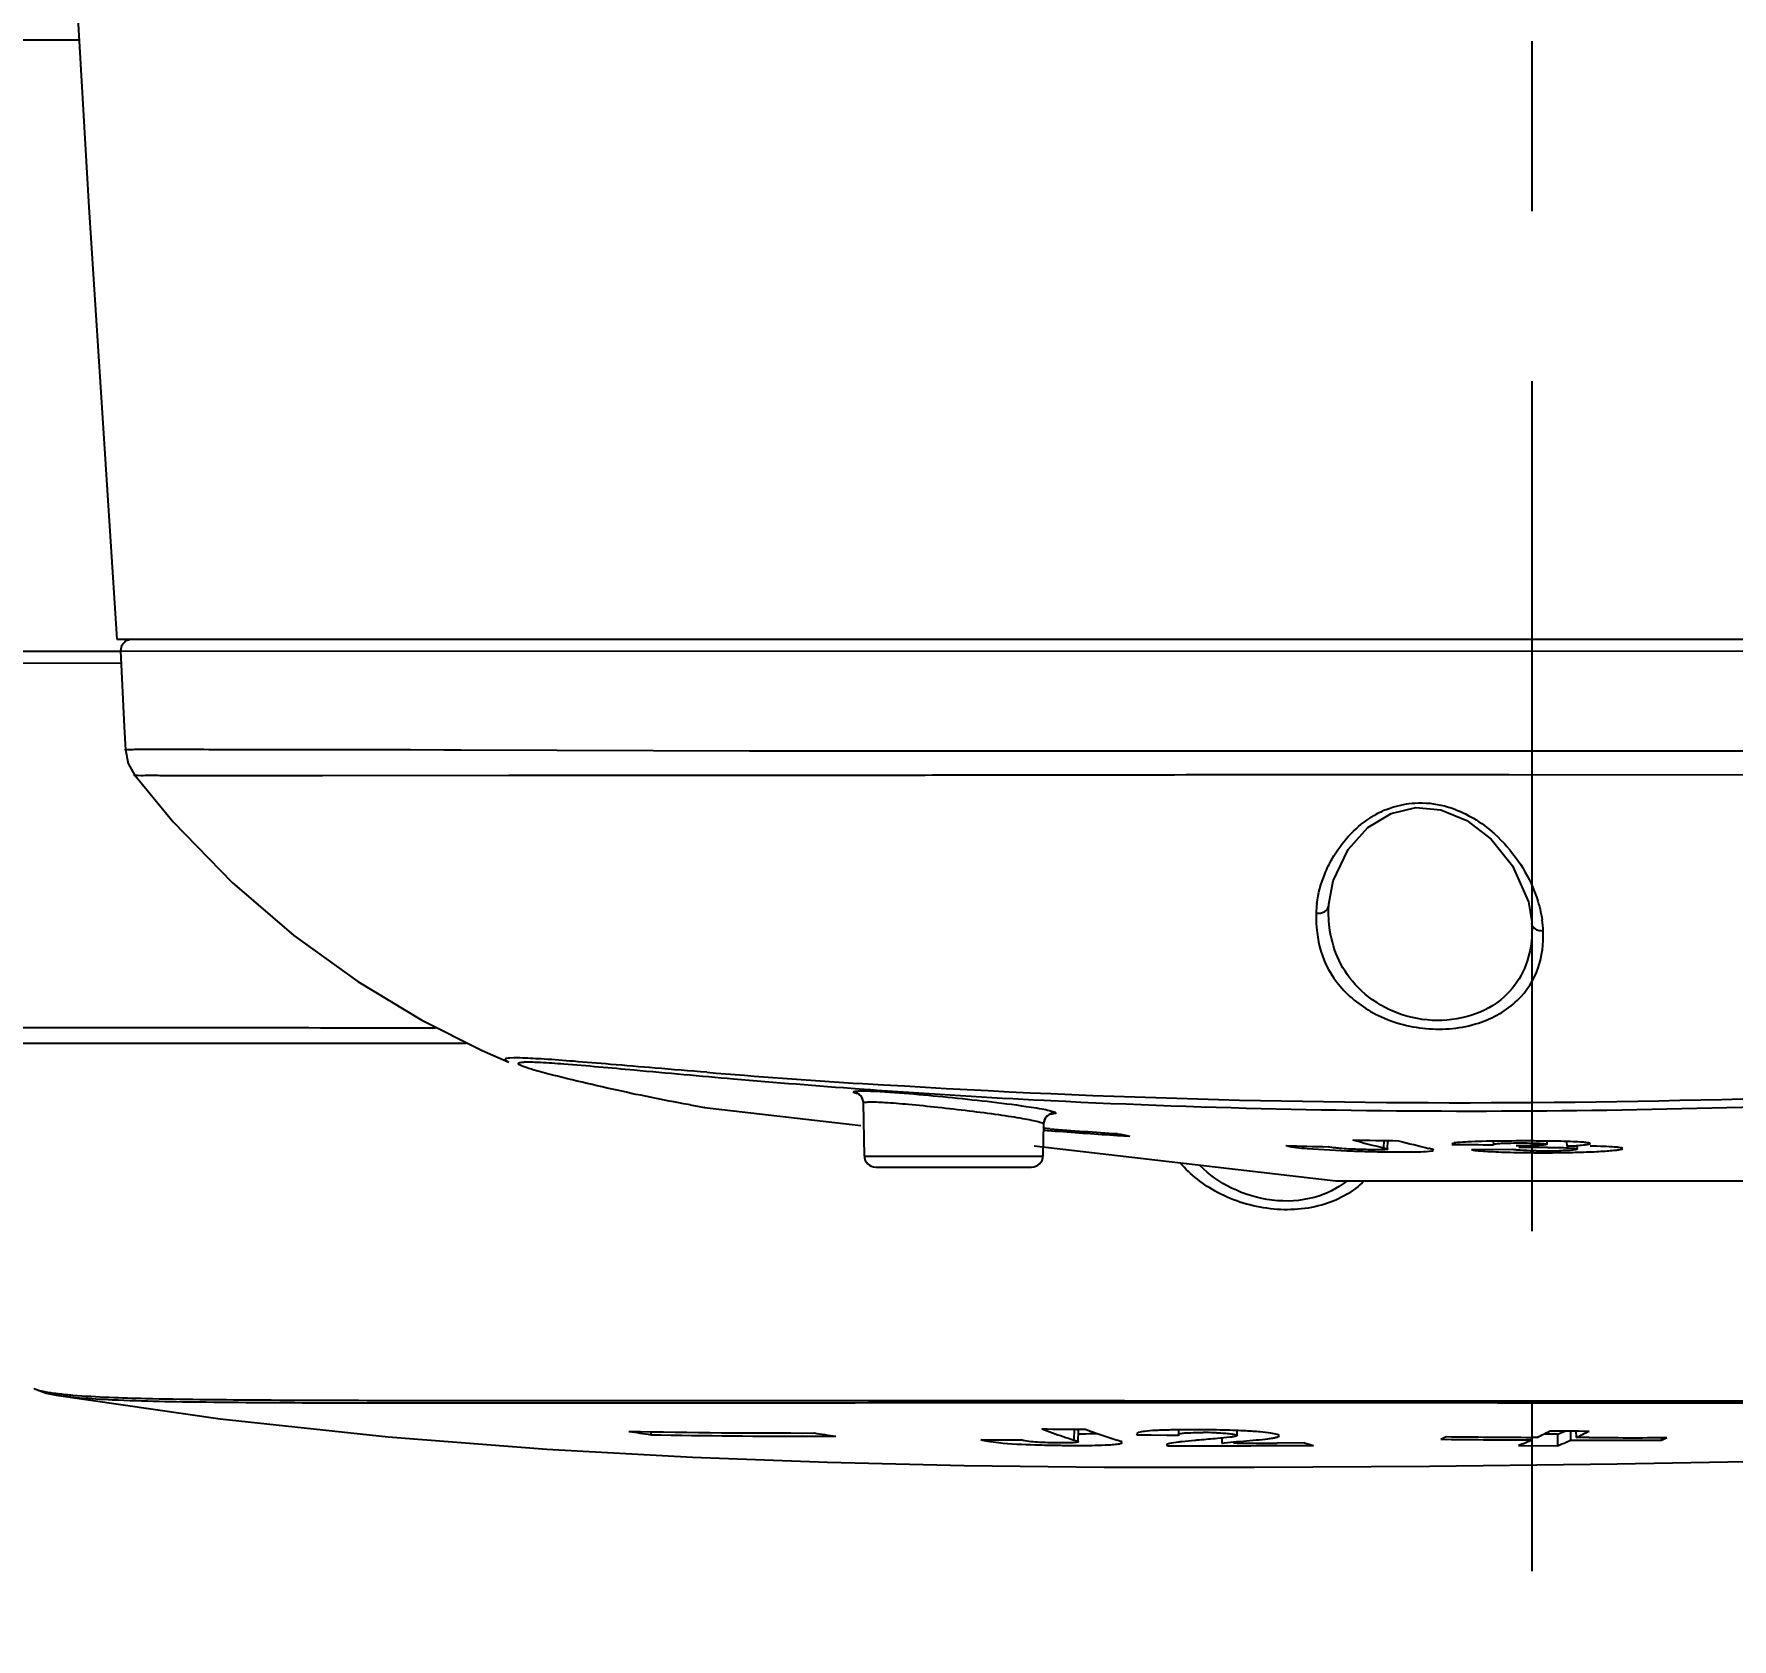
# Model space of a CAD drawing. Header units: millimetres. Extents: x 5828 to 6704, y 123 to 421.
# Drawn here: x 6576.141 to 6579.885, y 215.971 to 219.512 of the extents above; entities that cross this region are included whole.
import ezdxf

# ---------------------------------------------------------------- set-up
doc = ezdxf.new("R2010")
doc.units = ezdxf.units.MM
doc.linetypes.add('CENTER', pattern=[0.6, 0.375, -0.075, 0.075, -0.075])
for name, color, linetype in [('中心线', 7, 'Continuous'), ('外形图', 7, 'Continuous'), ('尺寸标注', 7, 'Continuous'), ('运动范围', 7, 'Continuous')]:
    doc.layers.add(name, color=color, linetype=linetype)
doc.styles.add('微软雅黑', font='msyh.ttc', dxfattribs={"height": 1.5})
doc.dimstyles.new('尺寸标注_1_20比例', dxfattribs={"dimtxt": 1.5, "dimasz": 1.25, "dimexe": 0.5, "dimexo": 0.4, "dimgap": 0.5, "dimtad": 1, "dimdec": 1, "dimlfac": 20, "dimdsep": 46, "dimtxsty": '微软雅黑', "dimcen": 0.09, "dimadec": 0, "dimazin": 0, "dimtp": 0.01, "dimtm": 0.01, "dimtfac": 1, "dimtdec": 1, "dimtofl": 0, "dimtmove": 0, "dimatfit": 3, "dimfxl": 1, "dimtolj": 1, "dimarcsym": 0})

# ---------------------------------------------------------------- blocks, each defined once
blk = doc.blocks.new('*D820')
at = {"layer": 'Defpoints', "color": 0}
for p in [(6518.5475, 222.8994), (6579.4437, 222.8994), (6638.115, 222.8994), (6633.6844, 213.3353), (6572.6333, 212.5447)]:
    blk.add_point(p, dxfattribs=at)
at = {"layer": '尺寸标注', "color": 0, "lineweight": -2}
blk.add_arc((6579.4437, 222.8994), 12.3935, 185.78126, 344.21874, dxfattribs=at)
at = {"layer": '尺寸标注', "color": 0}
for points in [[(6567.3212, 221.6615), (6566.9051, 221.6405), (6567.0501, 222.8994)], [(6591.5731, 219.4823), (6591.1669, 219.5752), (6591.6489, 220.7473)]]:
    blk.add_solid(points, dxfattribs=at)
at = {"layer": '尺寸标注', "color": 0, "insert": (6578.475, 211.8272), "char_height": 1.5, "attachment_point": 5, "rotation": 355, "style": '微软雅黑'}
blk.add_mtext('\\A1;+\\A1;170%%d', dxfattribs=at)

msp = doc.modelspace()

# ---------------------------------------------------------------- linework, layer by layer
at = {"layer": '中心线', "linetype": 'CENTER', "ltscale": 5}
msp.add_line((6579.4437, 230.7455), (6579.4437, 214.7388), dxfattribs=at)
at = {"layer": '外形图', "color": 7, "linetype": 'Continuous'}
for p, q in [((6574.8998, 219.4992), (6576.24, 219.499)), ((6576.3232, 218.1769), (6583.0048, 218.1769)), ((6576.3339, 218.1619), (6576.3318, 218.1506)), ((6576.3317, 218.1494), (6574.9345, 218.1494)), ((6576.333, 218.1235), (6574.9356, 218.1228)), ((6576.3316, 218.1506), (6580.4565, 218.1505)), ((6576.9356, 217.933), (6576.9709, 217.933)), ((6576.9709, 217.933), (6577.0443, 217.9328)), ((6577.0443, 217.9328), (6577.0824, 217.9327)), ((6577.0824, 217.9327), (6577.7186, 217.9307)), ((6577.7181, 217.9307), (6577.7257, 217.9307)), ((6577.7257, 217.9307), (6577.7544, 217.9306)), ((6577.7544, 217.9306), (6577.8262, 217.9305)), ((6577.8262, 217.9305), (6577.8627, 217.9305)), ((6577.8627, 217.9305), (6579.1437, 217.9301)), ((6579.1422, 217.9301), (6579.1799, 217.9301)), ((6579.1799, 217.9301), (6579.2937, 217.9301)), ((6576.7772, 217.876), (6577.1936, 217.8764)), ((6579.3824, 217.878), (6579.3937, 217.878)), ((6579.3937, 217.878), (6582.2551, 217.8756)), ((6579.1335, 217.7923), (6579.1879, 217.805)), ((6579.1879, 217.805), (6579.2433, 217.8001)), ((6579.2433, 217.8001), (6579.3002, 217.7769)), ((6578.9957, 217.5884), (6578.9959, 217.5921)), ((6579.4435, 217.5532), (6579.4437, 217.5494)), ((6577.1874, 217.2439), (6577.1875, 217.2439)), ((6577.9678, 217.1961), (6577.9577, 217.1968)), ((6577.96, 217.1848), (6577.971, 217.184)), ((6577.5875, 217.1492), (6577.5835, 217.15)), ((6577.6195, 217.1436), (6577.9639, 217.1036)), ((6577.6198, 217.1435), (6577.6195, 217.1436)), ((6577.9717, 217.0364), (6577.9697, 217.1536)), ((6578.3682, 217.1596), (6578.3832, 217.1588)), ((6578.3668, 217.1072), (6578.3656, 217.0364)), ((6578.3657, 217.0941), (6578.3936, 217.0917)), ((6578.3657, 217.0939), (6578.3936, 217.0917)), ((6578.3808, 217.0966), (6578.3666, 217.0976)), ((6578.3807, 217.0965), (6578.3666, 217.0976)), ((6578.5299, 217.0821), (6578.5572, 217.0802)), ((6578.5299, 217.0819), (6578.5572, 217.0802)), ((6579.1171, 217.0708), (6579.1168, 217.0544)), ((6579.1257, 217.0517), (6579.126, 217.0706)), ((6579.3587, 217.0692), (6579.3588, 217.062)), ((6579.4773, 217.0623), (6579.4775, 217.0694)), ((6579.5203, 217.0686), (6579.5208, 217.0584)), ((6577.9717, 217.0364), (6578.3656, 217.0364)), ((6578.3461, 217.0592), (6579.0113, 216.9819)), ((6579.3408, 217.0502), (6579.3106, 217.0501)), ((6579.4014, 217.0507), (6579.3408, 217.0502)), ((6579.3594, 217.0615), (6579.3588, 217.062)), ((6579.5439, 217.0515), (6579.544, 217.058)), ((6577.9967, 217.0119), (6578.3406, 217.0119)), ((6579.0113, 216.9819), (6580.5711, 216.9822)), ((6576.1406, 216.5241), (6576.1409, 216.524)), ((6576.1895, 216.5093), (6576.1896, 216.5092)), ((6578.4344, 216.435), (6578.4339, 216.41)), ((6578.6645, 216.4324), (6578.6646, 216.4225)), ((6577.501, 216.4284), (6577.501, 216.4217)), ((6577.8607, 216.4184), (6577.9091, 216.4185)), ((6578.4434, 216.4061), (6578.4439, 216.4312)), ((6578.5717, 216.4235), (6578.5733, 216.4216)), ((6578.5733, 216.4216), (6578.6045, 216.4212)), ((6578.6045, 216.4212), (6578.6387, 216.4209)), ((6578.6384, 216.3991), (6578.6401, 216.3975)), ((6578.6387, 216.4209), (6578.6646, 216.4206)), ((6578.7475, 216.3974), (6578.7856, 216.3975)), ((6578.7599, 216.4143), (6578.7602, 216.403)), ((6578.7938, 216.403), (6578.7855, 216.403)), ((6578.7924, 216.4064), (6578.8076, 216.4077)), ((6578.7938, 216.4201), (6578.794, 216.4309)), ((6578.9426, 216.4036), (6578.8818, 216.4033)), ((6578.8872, 216.3978), (6578.9621, 216.3982)), ((6579.2426, 216.4116), (6579.2548, 216.4115)), ((6579.4239, 216.4016), (6579.4145, 216.3977)), ((6579.4145, 216.3977), (6579.5004, 216.3974)), ((6579.4432, 216.416), (6579.443, 216.4102)), ((6579.4553, 216.4158), (6579.4432, 216.4159)), ((6579.5, 216.4227), (6579.4716, 216.4228)), ((6579.5, 216.4227), (6579.5004, 216.3976)), ((6579.5193, 216.4054), (6579.5289, 216.4097)), ((6579.5286, 216.4301), (6579.5289, 216.4099)), ((6579.5289, 216.4097), (6579.5697, 216.4096)), ((6579.5409, 216.43), (6579.5412, 216.4156)), ((6579.5697, 216.4153), (6579.5412, 216.4154)), ((6579.7293, 216.4151), (6579.7293, 216.4099))]:
    msp.add_line(p, q, dxfattribs=at)
for points in [[(6576.2328, 219.6229), (6576.2614, 219.1299), (6576.3232, 218.1769)], [(6576.3568, 218.1769), (6576.3431, 218.1728), (6576.3339, 218.1619)], [(6576.3317, 218.1506), (6576.3398, 217.9831), (6576.3421, 217.9328)], [(6576.3423, 217.9323), (6576.3483, 217.9024), (6576.3631, 217.8757)], [(6576.3628, 217.8764), (6576.4478, 217.7737), (6576.5777, 217.6399), (6576.7137, 217.523), (6576.8546, 217.4214), (6576.9961, 217.3363), (6577.1293, 217.2695), (6577.1874, 217.2439)], [(6578.9959, 217.5921), (6579.0053, 217.6434), (6579.0383, 217.7127), (6579.0822, 217.7612), (6579.1335, 217.7923)], [(6579.3002, 217.7769), (6579.354, 217.7358), (6579.4012, 217.6769), (6579.436, 217.5975), (6579.4435, 217.5532)], [(6577.9604, 217.1729), (6577.9578, 217.1738), (6577.9587, 217.1733), (6577.9649, 217.1676), (6577.9697, 217.1536)], [(6578.3668, 217.1072), (6578.3719, 217.1217), (6578.3805, 217.1285), (6578.3831, 217.1294)], [(6576.1895, 216.5093), (6576.5509, 216.4571), (6576.9216, 216.4169), (6577.2718, 216.3896), (6577.5925, 216.372), (6577.8902, 216.3609), (6578.1915, 216.3538), (6578.5006, 216.3503), (6578.8321, 216.3498), (6579.2179, 216.3524), (6579.6317, 216.3575), (6579.9975, 216.3638), (6580.3212, 216.3713), (6580.6111, 216.3803), (6580.9007, 216.3924), (6581.2072, 216.4094), (6581.5254, 216.4329), (6581.8463, 216.4638), (6582.1811, 216.5057), (6582.5233, 216.5612)], [(6576.1409, 216.524), (6576.1461, 216.5212), (6576.1678, 216.5137), (6576.1896, 216.5092)]]:
    msp.add_lwpolyline(points, dxfattribs=at)
for centre, radius, start, end in [((6579.2078, 217.5946), 0.2232, 120.9013, 122.9956), ((6579.2028, 217.6031), 0.2133, 112.5121, 120.9362), ((6579.2225, 217.5593), 0.2551, 172.2662, 177.0888), ((6579.218, 217.5197), 0.2513, 2.9992, 8.6406), ((6579.4192, 239.4302), 22.2814, 265.37989, 266.23899), ((6579.3079, 235.6298), 18.4942, 265.94397, 267.0874), ((6578.2941, 221.0535), 3.9677, 259.7414, 260.2096), ((6577.9448, 217.1533), 0.0248, 45.6289, 55.1097), ((6577.9447, 217.1531), 0.025, 33.0528, 45.6214), ((6578.3918, 217.1067), 0.025, 85.0905, 178.9765), ((6579.2604, 228.3921), 11.3298, 265.54684, 266.30459), ((6579.2722, 228.3904), 11.3328, 265.55392, 266.2448), ((6579.594, 222.0908), 5.1168, 258, 258.3088), ((6579.7784, 219.7474), 2.7731, 254.745, 256.1966), ((6579.3057, 228.6794), 11.6102, 268.73193, 269.23096), ((6579.8658, 219.7352), 2.7594, 254.9634, 256.39), ((6579.4298, 212.9312), 4.1385, 89.4387, 89.9161), ((6579.4427, 214.1837), 2.8859, 88.8523, 89.4502), ((6577.9967, 217.0369), 0.025, 181, 270), ((6578.3406, 217.0369), 0.025, 270, 359), ((6579.2723, 228.3375), 11.284, 268.1151, 268.58917), ((6579.1752, 220.6969), 3.6515, 268.0054, 268.5745), ((6579.1792, 220.7715), 3.7262, 268.5416, 269.1138), ((6579.1614, 219.5957), 2.5502, 269.1036, 269.8295), ((6579.4248, 229.0508), 11.9896, 269.24832, 269.68763), ((6579.4594, 219.396), 2.3521, 268.2678, 269.7226), ((6579.5768, 209.8735), 7.1832, 91.13696, 91.29255), ((6579.4716, 215.1761), 1.8795, 89.9696, 91.139), ((6579.4661, 220.1235), 3.0797, 269.6632, 270.8917), ((6579.4725, 218.3218), 1.2741, 269.134, 269.8899), ((6579.4729, 218.3095), 1.2618, 269.8732, 270.6519), ((6579.475, 218.1277), 1.08, 270.6486, 271.5392), ((6579.4662, 220.1602), 3.1163, 270.8793, 271.0054), ((6579.5392, 213.7398), 3.3186, 89.9113, 90.3183), ((6578.8567, 217.7394), 1.3951, 249.2775, 251.3355), ((6578.7063, 246.4725), 30.0399, 269.3454, 269.52935), ((6578.9459, 217.7318), 1.3863, 249.4602, 252.4927), ((6578.6992, 213.7711), 2.6616, 88.5915, 89.978), ((6578.7153, 214.4292), 2.0033, 87.8435, 88.5905), ((6578.4017, 222.3991), 6.0449, 260.96676, 261.43064), ((6577.8244, 235.608), 19.1825, 268.88954, 270.10864), ((6577.8561, 235.7129), 19.2945, 268.9453, 270.01367), ((6578.8165, 222.7371), 6.3835, 261.38884, 261.82764), ((6578.4391, 245.3061), 28.896, 269.58269, 269.75879), ((6578.4331, 219.1229), 2.7247, 268.2099, 269.3983), ((6578.8466, 217.7097), 1.3637, 251.3397, 252.3846), ((6578.7186, 251.6701), 35.2727, 269.8725, 270.04702), ((6578.7136, 215.3119), 1.1145, 88.935, 89.7341), ((6578.7175, 215.5067), 0.9197, 88.091, 88.9483), ((6578.7162, 253.5714), 37.174, 270.10691, 270.2636), ((6578.7385, 215.0354), 1.3967, 86.9232, 87.8591), ((6578.7173, 253.0266), 36.6237, 270.11978, 270.25744), ((6579.313, 217.6974), 1.3458, 254.0249, 254.8872), ((6578.9295, 217.08), 0.738, 295.1046, 296.1599), ((6579.6274, 251.9092), 35.4996, 269.39869, 269.70247), ((6579.6541, 251.1478), 34.7326, 269.34146, 269.65203), ((6579.1509, 217.0465), 0.7003, 292.9442, 294.6544), ((6579.1297, 217.0912), 0.7498, 295.7376, 298.1881), ((6579.7232, 250.7998), 34.3703, 269.60098, 269.74417), ((6579.2407, 217.0652), 0.6929, 291.9734, 293.5573), ((6579.2459, 217.0309), 0.6826, 291.8853, 293.6137), ((6579.2204, 217.0858), 0.7432, 295.5703, 298.039), ((6579.6642, 253.2287), 36.8135, 269.85294, 270.12041), ((6579.6357, 254.02), 37.6105, 269.89948, 270.14263), ((6579.4428, 217.0494), 0.701, 294.1314, 295.2329)]:
    msp.add_arc(centre, radius, start, end, dxfattribs=at)
for points, knots in [([(6576.3411, 217.9328), (6576.3405, 217.9333), (6576.3472, 217.933), (6576.351, 217.9337), (6576.3653, 217.9336), (6576.3815, 217.9339), (6576.4036, 217.9339), (6576.4415, 217.9339), (6576.5005, 217.9337), (6576.5845, 217.9335), (6576.6864, 217.9334), (6576.8054, 217.9333), (6576.8904, 217.9331), (6576.9356, 217.933)], [0, 0, 0, 0, 0.003742, 0.016167, 0.036976, 0.065845, 0.102461, 0.14667, 0.257868, 0.399461, 0.571173, 0.77181, 1, 1, 1, 1]), ([(6579.2931, 217.9301), (6579.6115, 217.9301), (6580.2227, 217.9297), (6581.0728, 217.9328), (6581.7666, 217.9334), (6582.1676, 217.9355), (6582.3296, 217.9357)], [0, 0, 0, 0, 0.314611, 0.603843, 0.839916, 1, 1, 1, 1]), ([(6576.3621, 217.8764), (6576.3599, 217.8768), (6576.3799, 217.876), (6576.3895, 217.8767), (6576.4286, 217.8761), (6576.472, 217.876), (6576.5316, 217.8758), (6576.634, 217.8758), (6576.7176, 217.876), (6576.7772, 217.876)], [0, 0, 0, 0, 0.016258, 0.065502, 0.145712, 0.256339, 0.397539, 0.569228, 1, 1, 1, 1]), ([(6577.1874, 217.8765), (6577.2207, 217.8765), (6577.3628, 217.8765), (6577.5049, 217.8764), (6577.6137, 217.8764)], [0, 0, 0, 0, 0.234234, 1, 1, 1, 1]), ([(6577.6137, 217.8764), (6577.6417, 217.8764), (6577.7577, 217.8765), (6577.8736, 217.8766), (6577.9615, 217.8768)], [0, 0, 0, 0, 0.241803, 1, 1, 1, 1]), ([(6577.9615, 217.8768), (6578.047, 217.8769), (6578.4072, 217.8776), (6578.7673, 217.8779), (6579.042, 217.878)], [0, 0, 0, 0, 0.237353, 1, 1, 1, 1]), ([(6578.9869, 217.6583), (6578.9916, 217.67), (6579.0147, 217.718), (6579.0521, 217.7596), (6579.0862, 217.7817)], [0, 0, 0, 0, 0.236501, 1, 1, 1, 1]), ([(6579.1211, 217.8001), (6579.1261, 217.8022), (6579.1469, 217.8099), (6579.169, 217.8142), (6579.1857, 217.8152)], [0, 0, 0, 0, 0.244564, 1, 1, 1, 1]), ([(6579.251, 217.8087), (6579.2567, 217.8073), (6579.2789, 217.8005), (6579.2999, 217.7905), (6579.3147, 217.7817)], [0, 0, 0, 0, 0.254898, 1, 1, 1, 1]), ([(6579.3147, 217.7817), (6579.3314, 217.7717), (6579.3885, 217.729), (6579.4307, 217.6677), (6579.4495, 217.6196)], [0, 0, 0, 0, 0.273009, 1, 1, 1, 1]), ([(6579.4495, 217.6196), (6579.4515, 217.6145), (6579.4588, 217.5943), (6579.464, 217.5733), (6579.4664, 217.5574)], [0, 0, 0, 0, 0.256113, 1, 1, 1, 1]), ([(6578.9677, 217.5722), (6578.9741, 217.5715), (6578.9865, 217.5727), (6578.9954, 217.5833), (6578.9957, 217.5884)], [0, 0, 0, 0, 0.560671, 1, 1, 1, 1]), ([(6578.9677, 217.5722), (6578.968, 217.5441), (6578.9724, 217.4856), (6579.0185, 217.404), (6579.1007, 217.3409), (6579.2099, 217.3107), (6579.3227, 217.3208), (6579.4134, 217.3711), (6579.4643, 217.4485), (6579.4691, 217.5055), (6579.4689, 217.5329)], [0, 0, 0, 0, 0.109672, 0.223716, 0.353331, 0.50325, 0.654481, 0.783116, 0.893303, 1, 1, 1, 1]), ([(6579.4411, 217.4987), (6579.4376, 217.4767), (6579.4233, 217.4322), (6579.3565, 217.3518), (6579.2099, 217.3165), (6579.0759, 217.3789), (6579.0158, 217.4653), (6579.0019, 217.5113), (6578.9984, 217.5341)], [0, 0, 0, 0, 0.108447, 0.222913, 0.495882, 0.769472, 0.887722, 1, 1, 1, 1]), ([(6579.4689, 217.5328), (6579.4629, 217.5326), (6579.4516, 217.5346), (6579.4439, 217.5447), (6579.4437, 217.5494)], [0, 0, 0, 0, 0.557077, 1, 1, 1, 1]), ([(6575.0099, 217.3384), (6575.02, 217.3356), (6575.0451, 217.3314), (6575.1137, 217.3243), (6575.2338, 217.3197), (6575.4173, 217.3178), (6575.6521, 217.3184), (6575.9352, 217.3195), (6576.2633, 217.3201), (6576.632, 217.3198), (6576.8908, 217.3195), (6577.0262, 217.3194)], [0, 0, 0, 0, 0.015437, 0.037748, 0.102647, 0.193948, 0.310754, 0.451751, 0.615103, 0.798635, 1, 1, 1, 1]), ([(6575.0099, 217.3128), (6575.0119, 217.311), (6575.0177, 217.308), (6575.0351, 217.3026), (6575.0675, 217.2974), (6575.1183, 217.2923), (6575.1853, 217.2886), (6575.2679, 217.2861), (6575.366, 217.2848), (6575.4793, 217.2843), (6575.6593, 217.2844), (6575.9189, 217.2853), (6576.2689, 217.2859), (6576.6665, 217.2857), (6576.9467, 217.2853), (6577.0937, 217.2852)], [0, 0, 0, 0, 0.003749, 0.009301, 0.026142, 0.050681, 0.082836, 0.122516, 0.169589, 0.223901, 0.285283, 0.42845, 0.597096, 0.788595, 1, 1, 1, 1]), ([(6577.6245, 217.2212), (6577.5865, 217.2242), (6577.5156, 217.23), (6577.4178, 217.2383), (6577.3355, 217.245), (6577.2726, 217.2502), (6577.2221, 217.2524), (6577.2, 217.2539), (6577.1744, 217.2508), (6577.1847, 217.2451), (6577.1877, 217.2439)], [0, 0, 0, 0, 0.250747, 0.466826, 0.646879, 0.789296, 0.892339, 0.955044, 0.978341, 1, 1, 1, 1]), ([(6577.2409, 217.2269), (6577.2367, 217.2281), (6577.2294, 217.2304), (6577.2199, 217.2335), (6577.2136, 217.2366), (6577.2095, 217.2383), (6577.2082, 217.2416), (6577.2121, 217.243), (6577.2169, 217.2437), (6577.2215, 217.244), (6577.2242, 217.2441)], [0, 0, 0, 0, 0.249377, 0.44179, 0.576591, 0.656125, 0.693638, 0.745524, 0.845649, 1, 1, 1, 1]), ([(6577.2242, 217.2441), (6577.2352, 217.2444), (6577.2635, 217.2432), (6577.3434, 217.2376), (6577.4854, 217.2244), (6577.7023, 217.2049), (6577.8677, 217.1916), (6577.96, 217.1848)], [0, 0, 0, 0, 0.044908, 0.114839, 0.325729, 0.623936, 1, 1, 1, 1]), ([(6577.5835, 217.15), (6577.5274, 217.1602), (6577.4419, 217.1774), (6577.328, 217.2044), (6577.2695, 217.2185), (6577.2409, 217.2269)], [0, 0, 0, 0, 0.486589, 0.744727, 1, 1, 1, 1]), ([(6580.9239, 217.2079), (6580.432, 217.178), (6579.4465, 217.1369), (6578.4599, 217.1641), (6577.9678, 217.1961)], [0, 0, 0, 0, 0.499838, 1, 1, 1, 1]), ([(6577.9477, 217.1779), (6577.9477, 217.179), (6577.9538, 217.1798), (6577.9613, 217.1804), (6577.9773, 217.1802), (6577.9889, 217.1798), (6577.9958, 217.1794)], [0, 0, 0, 0, 0.070928, 0.261873, 0.574299, 1, 1, 1, 1]), ([(6577.9559, 217.1739), (6577.9539, 217.1745), (6577.9514, 217.1754), (6577.9477, 217.177), (6577.9477, 217.1779)], [0, 0, 0, 0, 0.703084, 1, 1, 1, 1]), ([(6577.9697, 217.1536), (6577.9697, 217.1547), (6577.9754, 217.1556), (6577.9785, 217.1558), (6577.9814, 217.1559)], [0, 0, 0, 0, 0.274767, 1, 1, 1, 1]), ([(6577.9814, 217.1559), (6577.9929, 217.1562), (6578.0222, 217.1547), (6578.073, 217.1506), (6578.1353, 217.1443), (6578.2014, 217.1367), (6578.2554, 217.1297), (6578.2946, 217.1239), (6578.3189, 217.12), (6578.3383, 217.1163), (6578.3535, 217.1131), (6578.3613, 217.1105), (6578.3668, 217.1085), (6578.3668, 217.1072)], [0, 0, 0, 0, 0.088653, 0.22513, 0.392543, 0.57065, 0.7382, 0.811697, 0.875373, 0.92727, 0.965903, 0.990126, 1, 1, 1, 1]), ([(6577.9958, 217.1794), (6578.0527, 217.1766), (6578.1675, 217.1655), (6578.2821, 217.1532), (6578.3397, 217.1444)], [0, 0, 0, 0, 0.494695, 1, 1, 1, 1]), ([(6578.3397, 217.1444), (6578.3474, 217.1432), (6578.3606, 217.141), (6578.3784, 217.1377), (6578.3873, 217.1349), (6578.3939, 217.133), (6578.3939, 217.1316)], [0, 0, 0, 0, 0.418307, 0.729244, 0.923315, 1, 1, 1, 1]), ([(6578.3832, 217.1588), (6578.7362, 217.1412), (6579.4433, 217.1265), (6580.15, 217.1504), (6580.5029, 217.1693)], [0, 0, 0, 0, 0.500009, 1, 1, 1, 1]), ([(6578.3939, 217.1316), (6578.3939, 217.1305), (6578.3887, 217.1294), (6578.3858, 217.1291), (6578.3831, 217.1289)], [0, 0, 0, 0, 0.280004, 1, 1, 1, 1]), ([(6579.3337, 217.0687), (6579.3234, 217.0685), (6579.306, 217.0681), (6579.2837, 217.0662), (6579.273, 217.0659), (6579.2674, 217.0633), (6579.2675, 217.0623)], [0, 0, 0, 0, 0.460603, 0.792229, 0.954499, 1, 1, 1, 1]), ([(6579.4359, 217.0697), (6579.427, 217.0697), (6579.3929, 217.0697), (6579.3588, 217.0694), (6579.3337, 217.0687)], [0, 0, 0, 0, 0.262165, 1, 1, 1, 1]), ([(6579.5723, 217.0642), (6579.5723, 217.0648), (6579.5696, 217.0653), (6579.5661, 217.066), (6579.5591, 217.0667), (6579.5465, 217.0676), (6579.5266, 217.0685), (6579.5098, 217.0689), (6579.5005, 217.0691)], [0, 0, 0, 0, 0.022696, 0.082114, 0.176577, 0.299918, 0.615162, 1, 1, 1, 1]), ([(6578.9012, 217.0595), (6578.9166, 217.0556), (6578.9659, 217.0518), (6579.0149, 217.0488), (6579.0481, 217.0476)], [0, 0, 0, 0, 0.323407, 1, 1, 1, 1]), ([(6579.0201, 217.0533), (6579.0168, 217.0536), (6579.0083, 217.0543), (6578.9998, 217.0557), (6578.9945, 217.0569)], [0, 0, 0, 0, 0.374265, 1, 1, 1, 1]), ([(6579.0733, 217.0507), (6579.0685, 217.0508), (6579.0507, 217.0514), (6579.0329, 217.0522), (6579.0201, 217.0533)], [0, 0, 0, 0, 0.274306, 1, 1, 1, 1]), ([(6579.1185, 217.0505), (6579.1157, 217.0504), (6579.1006, 217.05), (6579.0856, 217.0504), (6579.0733, 217.0507)], [0, 0, 0, 0, 0.184434, 1, 1, 1, 1]), ([(6579.1168, 217.0544), (6579.1187, 217.0539), (6579.1217, 217.0533), (6579.1242, 217.0525), (6579.1258, 217.052), (6579.1258, 217.0517)], [0, 0, 0, 0, 0.63479, 0.883291, 1, 1, 1, 1]), ([(6579.1258, 217.0517), (6579.1257, 217.0511), (6579.1221, 217.051), (6579.1203, 217.0506), (6579.1185, 217.0505)], [0, 0, 0, 0, 0.246465, 1, 1, 1, 1]), ([(6579.1539, 217.0455), (6579.1689, 217.0455), (6579.1919, 217.0459), (6579.2152, 217.0464), (6579.2232, 217.0479)], [0, 0, 0, 0, 0.647546, 1, 1, 1, 1]), ([(6579.2268, 217.0495), (6579.2268, 217.0507), (6579.2216, 217.0516), (6579.2189, 217.0526), (6579.2165, 217.0532)], [0, 0, 0, 0, 0.332228, 1, 1, 1, 1]), ([(6579.2232, 217.0479), (6579.2238, 217.048), (6579.2249, 217.0483), (6579.2268, 217.0487), (6579.2268, 217.0495)], [0, 0, 0, 0, 0.417789, 1, 1, 1, 1]), ([(6579.3106, 217.0501), (6579.3205, 217.0485), (6579.3464, 217.0467), (6579.3724, 217.0454), (6579.3883, 217.045)], [0, 0, 0, 0, 0.386533, 1, 1, 1, 1]), ([(6579.3588, 217.062), (6579.3586, 217.0631), (6579.3661, 217.0634), (6579.3741, 217.0648), (6579.3934, 217.0651), (6579.4149, 217.0655), (6579.438, 217.0653), (6579.4557, 217.0649), (6579.4668, 217.0642), (6579.4724, 217.0637), (6579.4752, 217.063), (6579.4773, 217.0627), (6579.4773, 217.0623)], [0, 0, 0, 0, 0.027289, 0.119416, 0.27514, 0.472197, 0.678078, 0.853542, 0.915954, 0.96067, 0.988842, 1, 1, 1, 1]), ([(6579.4109, 217.0496), (6579.41, 217.0497), (6579.4068, 217.05), (6579.4036, 217.0504), (6579.4014, 217.0507)], [0, 0, 0, 0, 0.292218, 1, 1, 1, 1]), ([(6579.4773, 217.0623), (6579.4773, 217.0618), (6579.4747, 217.0614), (6579.4714, 217.0607), (6579.4644, 217.0603), (6579.452, 217.0596), (6579.433, 217.0591), (6579.4172, 217.059), (6579.4089, 217.0589)], [0, 0, 0, 0, 0.02161, 0.081062, 0.178249, 0.309706, 0.636473, 1, 1, 1, 1]), ([(6579.4533, 217.0478), (6579.4489, 217.0479), (6579.4348, 217.0482), (6579.4206, 217.0488), (6579.4109, 217.0496)], [0, 0, 0, 0, 0.308769, 1, 1, 1, 1]), ([(6579.4726, 217.0557), (6579.4756, 217.0557), (6579.4869, 217.0556), (6579.4983, 217.0555), (6579.5067, 217.0553)], [0, 0, 0, 0, 0.262082, 1, 1, 1, 1]), ([(6579.5439, 217.0515), (6579.5439, 217.0507), (6579.5389, 217.0504), (6579.5328, 217.0492), (6579.5193, 217.0487), (6579.5097, 217.0482), (6579.504, 217.0481)], [0, 0, 0, 0, 0.064206, 0.255672, 0.577265, 1, 1, 1, 1]), ([(6579.5067, 217.0553), (6579.5153, 217.055), (6579.5273, 217.0541), (6579.5399, 217.0536), (6579.5432, 217.0521)], [0, 0, 0, 0, 0.705441, 1, 1, 1, 1]), ([(6579.5208, 217.0584), (6579.5277, 217.0587), (6579.54, 217.0594), (6579.5555, 217.0608), (6579.5661, 217.0621), (6579.5704, 217.0631), (6579.5723, 217.0638), (6579.5723, 217.0642)], [0, 0, 0, 0, 0.397595, 0.706759, 0.915493, 0.974839, 1, 1, 1, 1]), ([(6579.5209, 217.0443), (6579.5373, 217.0446), (6579.5609, 217.0452), (6579.5904, 217.0465), (6579.6086, 217.0476), (6579.6229, 217.0489), (6579.6343, 217.0501), (6579.6397, 217.0513), (6579.6441, 217.0523), (6579.644, 217.0531)], [0, 0, 0, 0, 0.397639, 0.569757, 0.717469, 0.836839, 0.924699, 0.979233, 1, 1, 1, 1]), ([(6579.5432, 217.0521), (6579.5434, 217.0521), (6579.5436, 217.0519), (6579.5439, 217.0517), (6579.5439, 217.0515)], [0, 0, 0, 0, 0.630988, 1, 1, 1, 1]), ([(6579.644, 217.0531), (6579.644, 217.0536), (6579.6419, 217.0544), (6579.6388, 217.055), (6579.6328, 217.0558), (6579.6207, 217.0568), (6579.6, 217.0577), (6579.5822, 217.0581), (6579.572, 217.0582)], [0, 0, 0, 0, 0.020405, 0.069262, 0.149628, 0.261663, 0.577834, 1, 1, 1, 1]), ([(6579.0736, 216.9815), (6579.0502, 216.9577), (6578.9827, 216.9203), (6578.8658, 216.913), (6578.7525, 216.9473), (6578.6909, 216.9949), (6578.6681, 217.0216)], [0, 0, 0, 0, 0.223677, 0.493232, 0.764448, 1, 1, 1, 1]), ([(6579.0362, 216.9818), (6579.0153, 216.9647), (6578.9613, 216.9385), (6578.8702, 216.9338), (6578.7817, 216.9602), (6578.7319, 216.9955), (6578.7117, 217.0157)], [0, 0, 0, 0, 0.229594, 0.491909, 0.757456, 1, 1, 1, 1]), ([(6576.1896, 216.5092), (6576.2066, 216.5065), (6576.2478, 216.5024), (6576.3579, 216.4963), (6576.5457, 216.4931), (6576.8274, 216.4919), (6577.1787, 216.4919), (6577.5903, 216.4921), (6578.2266, 216.4927), (6579.0809, 216.4926), (6579.9516, 216.4921), (6580.64, 216.4926), (6581.1177, 216.4937), (6581.5506, 216.4979), (6581.9277, 216.5077), (6582.2388, 216.5249), (6582.423, 216.5441), (6582.5019, 216.5574)], [0, 0, 0, 0, 0.00816, 0.019649, 0.052374, 0.09738, 0.153492, 0.219258, 0.292877, 0.455789, 0.625069, 0.706513, 0.782809, 0.85199, 0.912175, 0.96198, 1, 1, 1, 1]), ([(6576.226, 216.5092), (6576.2796, 216.5049), (6576.4127, 216.5006), (6576.6484, 216.498), (6576.9541, 216.4973), (6577.4779, 216.4971), (6578.2376, 216.4971), (6579.22, 216.4964), (6580.0704, 216.4961), (6580.7365, 216.4965), (6581.1958, 216.4979), (6581.6109, 216.5028), (6581.972, 216.5132), (6582.2697, 216.5307), (6582.4459, 216.5499), (6582.5213, 216.563)], [0, 0, 0, 0, 0.02562, 0.063364, 0.112304, 0.171226, 0.312867, 0.474171, 0.639182, 0.717946, 0.79146, 0.857956, 0.915712, 0.96351, 1, 1, 1, 1]), ([(6576.1409, 216.5239), (6576.1458, 216.5212), (6576.1602, 216.5173), (6576.1746, 216.5149), (6576.1836, 216.5137)], [0, 0, 0, 0, 0.382418, 1, 1, 1, 1]), ([(6576.1836, 216.5137), (6576.1868, 216.5132), (6576.2008, 216.5115), (6576.215, 216.5101), (6576.226, 216.5092)], [0, 0, 0, 0, 0.221402, 1, 1, 1, 1]), ([(6578.4385, 216.4338), (6578.4397, 216.4334), (6578.4413, 216.4328), (6578.4439, 216.4319), (6578.4439, 216.4312)], [0, 0, 0, 0, 0.656093, 1, 1, 1, 1]), ([(6578.6479, 216.4322), (6578.6367, 216.432), (6578.6176, 216.4315), (6578.5923, 216.4297), (6578.5798, 216.4279), (6578.5717, 216.4252), (6578.5717, 216.4235)], [0, 0, 0, 0, 0.43432, 0.754643, 0.934585, 1, 1, 1, 1]), ([(6578.7002, 216.4327), (6578.6957, 216.4327), (6578.6783, 216.4327), (6578.6609, 216.4325), (6578.6479, 216.4322)], [0, 0, 0, 0, 0.257445, 1, 1, 1, 1]), ([(6578.2287, 216.4109), (6578.2334, 216.4093), (6578.2464, 216.4068), (6578.2861, 216.4018), (6578.3212, 216.4004), (6578.348, 216.3995)], [0, 0, 0, 0, 0.125523, 0.329661, 1, 1, 1, 1]), ([(6578.4434, 216.4061), (6578.4434, 216.4057), (6578.4413, 216.405), (6578.438, 216.4046), (6578.4314, 216.404), (6578.4189, 216.4036), (6578.4, 216.4036), (6578.3765, 216.404), (6578.3546, 216.405), (6578.335, 216.4066), (6578.3233, 216.4088), (6578.3175, 216.4104)], [0, 0, 0, 0, 0.01037, 0.039515, 0.090591, 0.160828, 0.339325, 0.534562, 0.719022, 0.8572, 1, 1, 1, 1]), ([(6578.4045, 216.3983), (6578.4094, 216.3983), (6578.4286, 216.3981), (6578.4478, 216.398), (6578.462, 216.3981)], [0, 0, 0, 0, 0.257353, 1, 1, 1, 1]), ([(6578.4339, 216.4099), (6578.436, 216.4093), (6578.4391, 216.4084), (6578.442, 216.4073), (6578.4434, 216.4066), (6578.4434, 216.4061)], [0, 0, 0, 0, 0.629776, 0.872525, 1, 1, 1, 1]), ([(6578.4856, 216.4237), (6578.4824, 216.4236), (6578.4685, 216.4233), (6578.4545, 216.4232), (6578.4439, 216.4232)], [0, 0, 0, 0, 0.234537, 1, 1, 1, 1]), ([(6578.462, 216.3981), (6578.4657, 216.3982), (6578.4792, 216.3983), (6578.4927, 216.3987), (6578.5025, 216.3991)], [0, 0, 0, 0, 0.271435, 1, 1, 1, 1]), ([(6578.5025, 216.3991), (6578.5081, 216.3993), (6578.5174, 216.3998), (6578.5298, 216.401), (6578.5361, 216.402), (6578.5401, 216.4035), (6578.5401, 216.4044)], [0, 0, 0, 0, 0.433708, 0.746456, 0.929892, 1, 1, 1, 1]), ([(6578.5401, 216.4044), (6578.5401, 216.405), (6578.5388, 216.4061), (6578.5351, 216.4077), (6578.5315, 216.4089), (6578.5289, 216.4097)], [0, 0, 0, 0, 0.126434, 0.350561, 1, 1, 1, 1]), ([(6578.6444, 216.4022), (6578.6428, 216.4018), (6578.6409, 216.4013), (6578.6384, 216.3998), (6578.6384, 216.3991)], [0, 0, 0, 0, 0.689127, 1, 1, 1, 1]), ([(6578.6726, 216.4063), (6578.6697, 216.406), (6578.6603, 216.4048), (6578.6508, 216.4038), (6578.6444, 216.4022)], [0, 0, 0, 0, 0.302417, 1, 1, 1, 1]), ([(6578.6646, 216.4225), (6578.6646, 216.4236), (6578.6711, 216.4249), (6578.68, 216.4258), (6578.6982, 216.4264), (6578.7114, 216.4265), (6578.7188, 216.4264)], [0, 0, 0, 0, 0.060527, 0.25925, 0.59383, 1, 1, 1, 1]), ([(6578.6669, 216.4206), (6578.6666, 216.4207), (6578.6658, 216.4212), (6578.6646, 216.4218), (6578.6646, 216.4225)], [0, 0, 0, 0, 0.347576, 1, 1, 1, 1]), ([(6578.7102, 216.4099), (6578.7069, 216.4096), (6578.6943, 216.4085), (6578.6818, 216.4073), (6578.6726, 216.4063)], [0, 0, 0, 0, 0.264687, 1, 1, 1, 1]), ([(6578.7481, 216.4259), (6578.7548, 216.4257), (6578.7661, 216.4252), (6578.7813, 216.4238), (6578.7885, 216.4223), (6578.7938, 216.4211), (6578.7938, 216.4201)], [0, 0, 0, 0, 0.434642, 0.747836, 0.931701, 1, 1, 1, 1]), ([(6578.7855, 216.4172), (6578.7831, 216.4168), (6578.7715, 216.4151), (6578.7598, 216.4141), (6578.7504, 216.4133)], [0, 0, 0, 0, 0.206173, 1, 1, 1, 1]), ([(6578.7602, 216.4029), (6578.7622, 216.4033), (6578.7729, 216.4049), (6578.7836, 216.4057), (6578.7924, 216.4064)], [0, 0, 0, 0, 0.187174, 1, 1, 1, 1]), ([(6578.7938, 216.4201), (6578.7938, 216.4192), (6578.7899, 216.4181), (6578.7875, 216.4175), (6578.7855, 216.4172)], [0, 0, 0, 0, 0.303948, 1, 1, 1, 1]), ([(6578.8076, 216.4077), (6578.8171, 216.4085), (6578.8352, 216.41), (6578.8567, 216.4121), (6578.8712, 216.4142), (6578.8793, 216.4158), (6578.884, 216.417), (6578.8871, 216.4187), (6578.8871, 216.4195)], [0, 0, 0, 0, 0.352858, 0.672511, 0.798811, 0.898853, 0.967726, 1, 1, 1, 1]), ([(6578.8871, 216.4195), (6578.8871, 216.4201), (6578.8852, 216.4215), (6578.879, 216.4234), (6578.8648, 216.4259), (6578.842, 216.4282), (6578.8239, 216.4295), (6578.8135, 216.4301)], [0, 0, 0, 0, 0.024604, 0.076742, 0.273838, 0.585365, 1, 1, 1, 1])]:
    msp.add_open_spline(points, degree=3, knots=knots, dxfattribs=at)
for points in [[(6579.042, 217.878), (6579.1555, 217.878), (6579.269, 217.878), (6579.3824, 217.878)], [(6579.1857, 217.8152), (6579.2075, 217.8166), (6579.2298, 217.8142), (6579.251, 217.8087)], [(6578.9696, 217.5936), (6578.9726, 217.6157), (6578.9786, 217.6376), (6578.9869, 217.6583)], [(6578.9984, 217.5341), (6578.9956, 217.552), (6578.9947, 217.5703), (6578.9957, 217.5884)], [(6579.4437, 217.5494), (6579.4446, 217.5325), (6579.4438, 217.5154), (6579.4411, 217.4987)], [(6577.971, 217.184), (6577.9806, 217.1834), (6577.9902, 217.1827), (6577.9998, 217.182)], [(6577.959, 217.1736), (6577.9557, 217.1759), (6577.9517, 217.1774), (6577.9477, 217.1779)], [(6577.9697, 217.1536), (6577.9696, 217.1581), (6577.9681, 217.1629), (6577.9656, 217.1667)], [(6578.7504, 216.4133), (6578.737, 216.4121), (6578.7236, 216.411), (6578.7102, 216.4099)]]:
    msp.add_open_spline(points, degree=3, dxfattribs=at)
at = {"layer": '运动范围'}
msp.add_arc((6579.472, 222.9006), 55.0498, 10, 349.99357, dxfattribs=at)

# ---------------------------------------------------------------- dimensions: what is measured, and where the dimension line sits
at = {"layer": '尺寸标注'}
dim = msp.add_angular_dim_2l(base=(6572.6333, 212.5447), line1=((6518.5475, 222.8994), (6638.115, 222.8994)), line2=((6579.4437, 222.8994), (6633.6844, 213.3353)), text='\\A1;+<>', dimstyle='尺寸标注_1_20比例', override={"dimtxsty": '微软雅黑'}, dxfattribs=at)
dim.commit()
dim.dimension.update_dxf_attribs({"geometry": '*D820', "text_midpoint": (6578.475, 211.8272)})

doc.saveas('drawing.dxf')
